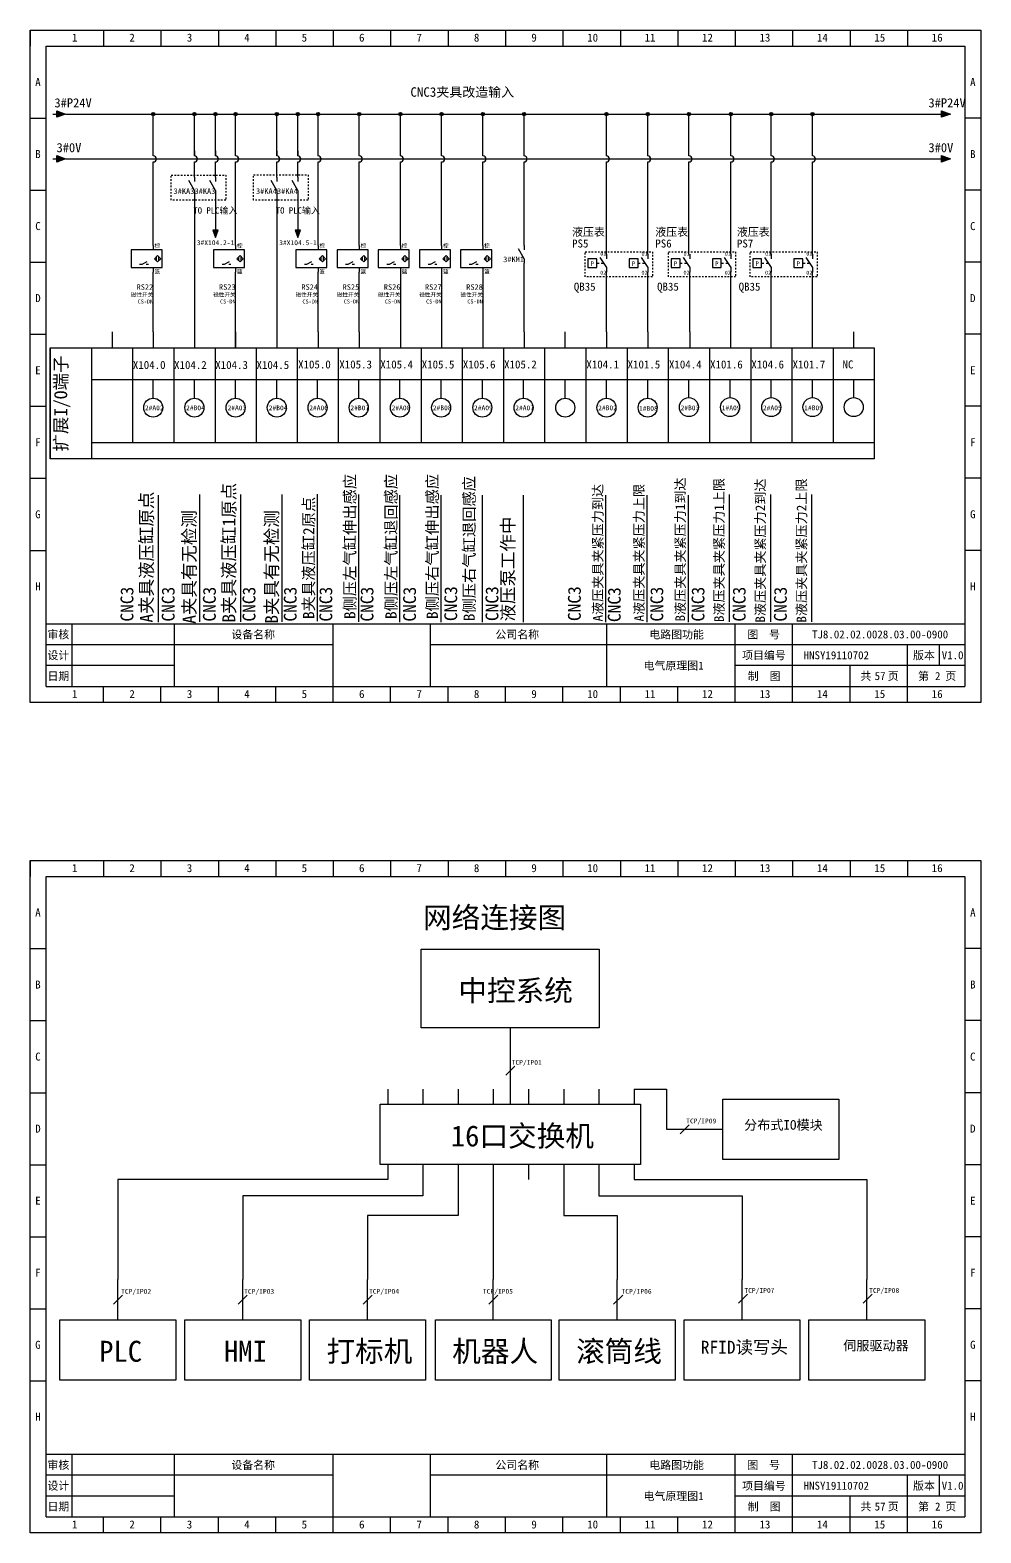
# Model space of a CAD drawing. Header units: millimetres. Extents: x 914 to 910632, y -176 to 682692.
# Drawn here: x 1900.1 to 2197.1, y 1770.9 to 2240.2 of the extents above; entities that cross this region are included whole.
import ezdxf
from ezdxf.enums import TextEntityAlignment as Align

# ---------------------------------------------------------------- set-up
doc = ezdxf.new("R2010")
doc.units = ezdxf.units.MM
doc.linetypes.add('EPL_DASH', pattern=[1, 0.5, -0.5])
doc.layers.add('EPLAN300', color=5, linetype='Continuous', lineweight=25)
doc.layers.add('EPLAN311', color=1, linetype='Continuous', lineweight=25)
doc.styles.get("Standard").update_dxf_attribs({"font": 'arial.ttf'})
doc.styles.add('宋体', font='')
doc.styles.get('宋体').set_extended_font_data('宋体')

# ---------------------------------------------------------------- blocks, each defined once
blk = doc.blocks.new('磁性接近开关2线常开')
at = {"layer": 'EPLAN300', "color": 5, "linetype": 'Continuous', "lineweight": 25, "ltscale": 4}
for p, q in [((0, 8.4), (0, 7)), ((1.03, 3.58), (1.03, 4.82)), ((1.77, 3.58), (1.77, 4.82)), ((-2.01, 3.24), (-3.59, 2.36)), ((0, 1.4), (0, 0))]:
    blk.add_line(p, q, dxfattribs=at)
at = {"layer": 'EPLAN300', "color": 5, "linetype": 'Continuous', "lineweight": 25}
for p, q in [((-3.59, 2.36), (-4.29, 2.36)), ((-1.49, 2.36), (-2.19, 2.36))]:
    blk.add_line(p, q, dxfattribs=at)
at = {"layer": 'EPLAN300', "color": 5, "linetype": 'Continuous', "lineweight": 25, "ltscale": 4}
for points in [[(2.8, 7), (-7, 7), (-7, 1.4), (2.8, 1.4)], [(1.4, 5.19), (0.41, 4.2), (1.4, 3.21), (2.39, 4.2)]]:
    blk.add_lwpolyline(points, close=True, dxfattribs=at)
at = {"color": 0, "style": '宋体'}
for tag, p in [('01', (0.42, 7.67)), ('02', (0.42, -0.54))]:
    blk.add_attdef(tag, p, '', height=1.26, dxfattribs=at)
at = {"color": 5, "style": '宋体'}
blk.add_attdef('03', text='', height=1.75, dxfattribs=at).set_placement((0, -5.6), align=Align.RIGHT)
at = {"color": 0, "style": '宋体'}
for tag, p in [('04', (0, -7.76)), ('05', (0, -9.92))]:
    blk.add_attdef(tag, text='', height=1.26, dxfattribs=at).set_placement(p, align=Align.RIGHT)
blk = doc.blocks.new('EPLSYM_LibrarySPECIAL_Symbol8_Variant0_Placement1')
at = {"linetype": 'Continuous', "lineweight": 25, "ltscale": 4}
blk.add_hatch(color=1, dxfattribs=at).paths.add_polyline_path([(-0.75, 1), (2, 0), (-0.75, -1)], flags=0)
at = {"color": 1, "linetype": 'Continuous', "lineweight": 25, "ltscale": 4}
blk.add_line((-2, 0), (-0.75, 0), dxfattribs=at)
blk.add_lwpolyline([(-0.75, 1), (2, 0), (-0.75, -1)], close=True, dxfattribs=at)
at = {"color": 5}
blk.add_attdef('70_20010', text='', height=2.85, dxfattribs=at).set_placement((3, 0), align=Align.MIDDLE_LEFT)
at = {"color": 73}
for tag, p in [('70_24350', (33.76, 0)), ('70_24300', (72.31, 0))]:
    blk.add_attdef(tag, text='', height=2.06, dxfattribs=at).set_placement(p, align=Align.MIDDLE_LEFT)
blk = doc.blocks.new('箭头下')
at = {"layer": 'EPLAN311', "linetype": 'Continuous', "lineweight": 25, "ltscale": 4}
blk.add_hatch(color=1, dxfattribs=at).paths.add_polyline_path([(-0.7, -0.875), (0, -2.8), (0.7, -0.875)], flags=0)
at = {"layer": 'EPLAN311', "color": 1, "linetype": 'Continuous', "lineweight": 25, "ltscale": 4}
blk.add_line((0, 0), (0, -0.875), dxfattribs=at)
blk.add_lwpolyline([(-0.7, -0.875), (0, -2.8), (0.7, -0.875)], close=True, dxfattribs=at)
at = {"color": 5}
blk.add_attdef('70_20010', text='', height=1.7535, dxfattribs=at).set_placement((0, -3.8507), align=Align.TOP_CENTER)
blk = doc.blocks.new('*U388')
blk.add_line((-2.5, 0), (2.5, 0))
blk = doc.blocks.new('*U389')
at = {"color": 0, "linetype": 'ByBlock', "lineweight": -2, "transparency": 16777216}
for p in [(0, 0), (0, -22.5), (0, -45), (0, -67.5), (0, -90), (0, -112.5), (0, -135)]:
    blk.add_blockref('*U388', p, dxfattribs=at)
blk = doc.blocks.new('*U390')
blk.add_line((-2.5, 0), (2.5, 0))
blk = doc.blocks.new('*U391')
at = {"color": 0, "linetype": 'ByBlock', "lineweight": -2, "transparency": 16777216}
for p in [(0, 0), (0, -22.5), (0, -45), (0, -67.5), (0, -90), (0, -112.5), (0, -135)]:
    blk.add_blockref('*U390', p, dxfattribs=at)
blk = doc.blocks.new('制图图框')
for p, q in [((-2700.08, 789.32), (-2403.08, 789.32)), ((-2700.08, 579.32), (-2700.08, 789.32)), ((-2700.08, 789.32), (-2700.08, 784.32)), ((-2700.08, 789.32), (-2695.08, 789.32)), ((-2677.15, 789.32), (-2677.15, 784.32)), ((-2659.21, 789.32), (-2659.21, 784.32)), ((-2641.27, 789.32), (-2641.27, 784.32)), ((-2623.33, 789.32), (-2623.33, 784.32)), ((-2605.4, 789.32), (-2605.4, 784.32)), ((-2587.46, 789.32), (-2587.46, 784.32)), ((-2569.52, 789.32), (-2569.52, 784.32)), ((-2551.58, 789.32), (-2551.58, 784.32)), ((-2533.65, 789.32), (-2533.65, 784.32)), ((-2515.71, 789.32), (-2515.71, 784.32)), ((-2497.77, 789.32), (-2497.77, 784.32)), ((-2479.83, 789.32), (-2479.83, 784.32)), ((-2461.9, 789.32), (-2461.9, 784.32)), ((-2443.96, 789.32), (-2443.96, 784.32)), ((-2426.02, 789.32), (-2426.02, 784.32)), ((-2403.08, 789.32), (-2403.08, 579.32)), ((-2403.08, 789.32), (-2403.08, 784.32)), ((-2695.08, 784.32), (-2408.08, 784.32)), ((-2695.08, 584.32), (-2695.08, 784.32)), ((-2408.08, 784.32), (-2408.08, 584.32)), ((-2408.08, 603.82), (-2695.08, 603.82)), ((-2687.08, 603.82), (-2687.08, 584.32)), ((-2655.08, 603.82), (-2655.08, 584.32)), ((-2655.08, 603.82), (-2655.08, 584.32)), ((-2605.4, 579.32), (-2605.4, 603.82)), ((-2575.08, 603.82), (-2575.08, 584.32)), ((-2575.08, 603.82), (-2575.08, 584.32)), ((-2575.08, 603.82), (-2575.08, 584.32)), ((-2520.08, 603.82), (-2520.08, 584.32)), ((-2479.83, 579.32), (-2479.83, 603.82)), ((-2461.9, 579.32), (-2461.9, 603.82)), ((-2655.08, 597.32), (-2695.08, 597.32)), ((-2605.4, 597.32), (-2655.08, 597.32)), ((-2408.08, 597.32), (-2575.08, 597.32)), ((-2426.02, 579.32), (-2426.02, 597.32)), ((-2416.18, 597.32), (-2416.18, 590.82)), ((-2655.08, 590.82), (-2695.08, 590.82)), ((-2408.08, 590.82), (-2479.83, 590.82)), ((-2443.96, 579.32), (-2443.96, 590.82)), ((-2695.08, 584.32), (-2408.08, 584.32)), ((-2677.15, 579.32), (-2677.15, 584.32)), ((-2659.21, 579.32), (-2659.21, 584.32)), ((-2641.27, 579.32), (-2641.27, 584.32)), ((-2623.33, 579.32), (-2623.33, 584.32)), ((-2587.46, 579.32), (-2587.46, 584.32)), ((-2569.52, 579.32), (-2569.52, 584.32)), ((-2551.58, 579.32), (-2551.58, 584.32)), ((-2533.65, 579.32), (-2533.65, 584.32)), ((-2515.71, 579.32), (-2515.71, 584.32)), ((-2497.77, 579.32), (-2497.77, 584.32)), ((-2403.08, 579.32), (-2700.08, 579.32))]:
    blk.add_line(p, q)
blk.add_blockref('*U389', (-2697.58, 761.82))
at = {"xscale": -1}
blk.add_blockref('*U391', (-2405.58, 761.82), dxfattribs=at)
at = {"style": '宋体'}
for s, p in [('1', (-2687.01, 785.71)), ('2', (-2669.07, 785.71)), ('3', (-2651.13, 785.71)), ('4', (-2633.2, 785.71)), ('5', (-2615.26, 785.71)), ('6', (-2597.32, 785.71)), ('7', (-2579.38, 785.71)), ('8', (-2561.45, 785.71)), ('9', (-2543.51, 785.71)), ('10', (-2526.07, 785.71)), ('11', (-2508.13, 785.71)), ('12', (-2490.2, 785.71)), ('13', (-2472.26, 785.71)), ('14', (-2454.32, 785.71)), ('15', (-2436.38, 785.71)), ('16', (-2418.45, 785.71)), ('A', (-2698.47, 771.84)), ('A', (-2406.47, 771.84)), ('B', (-2698.47, 749.34)), ('B', (-2406.47, 749.34)), ('C', (-2698.47, 726.84)), ('C', (-2406.47, 726.84)), ('D', (-2698.47, 704.34)), ('D', (-2406.47, 704.34)), ('E', (-2698.47, 681.84)), ('E', (-2406.47, 681.84)), ('F', (-2698.47, 659.34)), ('F', (-2406.47, 659.34)), ('G', (-2698.47, 636.84)), ('G', (-2406.47, 636.84)), ('H', (-2698.47, 614.34)), ('H', (-2406.47, 614.34)), ('审核', (-2694.65, 599.29)), ('设备名称', (-2637.2, 599.28)), ('公司名称', (-2554.73, 599.29)), ('电路图功能', (-2506.66, 599.29)), ('图  号', (-2476.05, 599.3)), ('设计', (-2694.66, 592.79)), ('项目编号', (-2477.68, 592.79)), ('版本', (-2424.3, 592.79)), ('日期', (-2694.66, 586.29)), ('制  图', (-2475.91, 586.28)), ('共   页', (-2440.72, 586.31)), ('第   页', (-2422.72, 586.3)), ('1', (-2687.01, 580.71)), ('2', (-2669.07, 580.71)), ('3', (-2651.13, 580.71)), ('4', (-2633.2, 580.71)), ('5', (-2615.26, 580.71)), ('6', (-2597.32, 580.71)), ('7', (-2579.38, 580.71)), ('8', (-2561.45, 580.71)), ('9', (-2543.51, 580.71)), ('10', (-2526.07, 580.71)), ('11', (-2508.13, 580.71)), ('12', (-2490.2, 580.71)), ('13', (-2472.26, 580.71)), ('14', (-2454.32, 580.71)), ('15', (-2436.38, 580.71)), ('16', (-2418.45, 580.71))]:
    blk.add_text(s, height=2.5, dxfattribs=at).set_placement(p)

msp = doc.modelspace()

# ---------------------------------------------------------------- hatches: boundary and pattern name
at = {"layer": 'EPLAN311', "ltscale": 4}
h = msp.add_hatch(color=1, dxfattribs=at)
edge = h.paths.add_edge_path()
edge.add_arc((1938.575, 2214.021), 0.52, 0, 360)
h = msp.add_hatch(color=1, dxfattribs=at)
edge = h.paths.add_edge_path()
edge.add_arc((1951.445, 2214.024), 0.52, 0, 360)
h = msp.add_hatch(color=1, dxfattribs=at)
edge = h.paths.add_edge_path()
edge.add_arc((1957.997, 2214.023), 0.52, 0, 360)
h = msp.add_hatch(color=1, dxfattribs=at)
edge = h.paths.add_edge_path()
edge.add_arc((1964.315, 2214.024), 0.52, 0, 360)
h = msp.add_hatch(color=1, dxfattribs=at)
edge = h.paths.add_edge_path()
edge.add_arc((1977.185, 2214.028), 0.52, 0, 360)
h = msp.add_hatch(color=1, dxfattribs=at)
edge = h.paths.add_edge_path()
edge.add_arc((1983.737, 2214.026), 0.52, 0, 360)
h = msp.add_hatch(color=1, dxfattribs=at)
edge = h.paths.add_edge_path()
edge.add_arc((1990.055, 2214.021), 0.52, 0, 360)
h = msp.add_hatch(color=1, dxfattribs=at)
edge = h.paths.add_edge_path()
edge.add_arc((2002.925, 2214.024), 0.52, 0, 360)
h = msp.add_hatch(color=1, dxfattribs=at)
edge = h.paths.add_edge_path()
edge.add_arc((2015.795, 2214.024), 0.52, 0, 360)
h = msp.add_hatch(color=1, dxfattribs=at)
edge = h.paths.add_edge_path()
edge.add_arc((2028.665, 2214.024), 0.52, 0, 360)
h = msp.add_hatch(color=1, dxfattribs=at)
edge = h.paths.add_edge_path()
edge.add_arc((2041.535, 2214.024), 0.52, 0, 360)
h = msp.add_hatch(color=1, dxfattribs=at)
edge = h.paths.add_edge_path()
edge.add_arc((2054.403, 2214.027), 0.52, 0, 360)
h = msp.add_hatch(color=1, dxfattribs=at)
edge = h.paths.add_edge_path()
edge.add_arc((2080.145, 2214.021), 0.52, 0, 360)
h = msp.add_hatch(color=1, dxfattribs=at)
edge = h.paths.add_edge_path()
edge.add_arc((2093.015, 2214.021), 0.52, 0, 360)
h = msp.add_hatch(color=1, dxfattribs=at)
edge = h.paths.add_edge_path()
edge.add_arc((2105.885, 2214.021), 0.52, 0, 360)
h = msp.add_hatch(color=1, dxfattribs=at)
edge = h.paths.add_edge_path()
edge.add_arc((2119.013, 2214.021), 0.52, 0, 360)
h = msp.add_hatch(color=1, dxfattribs=at)
edge = h.paths.add_edge_path()
edge.add_arc((2131.625, 2214.021), 0.52, 0, 360)
h = msp.add_hatch(color=1, dxfattribs=at)
edge = h.paths.add_edge_path()
edge.add_arc((2144.495, 2214.021), 0.52, 0, 360)

# ---------------------------------------------------------------- linework, layer by layer
at = {"color": 0}
for p, q in [((1911.187, 2214.028), (2183.567, 2214.021)), ((1938.575, 2200.973), (1938.575, 2214.023)), ((1951.445, 2200.976), (1951.445, 2214.025)), ((1957.997, 2200.974), (1957.997, 2214.024)), ((1964.315, 2200.976), (1964.315, 2214.026)), ((1977.185, 2200.979), (1977.185, 2214.029)), ((1983.737, 2200.978), (1983.737, 2214.027)), ((1990.055, 2200.973), (1990.055, 2214.022)), ((2002.925, 2200.976), (2002.925, 2214.026)), ((2015.795, 2200.976), (2015.795, 2214.025)), ((2028.665, 2200.977), (2028.665, 2214.025)), ((2041.535, 2200.976), (2041.535, 2214.025)), ((2054.402, 2200.979), (2054.402, 2214.028)), ((2080.145, 2200.973), (2080.145, 2214.022)), ((2093.015, 2200.973), (2093.015, 2214.022)), ((2105.885, 2200.973), (2105.885, 2214.022)), ((2119.012, 2200.973), (2119.012, 2214.022)), ((2131.625, 2200.973), (2131.625, 2214.022)), ((2144.495, 2200.973), (2144.495, 2214.022)), ((1911.205, 2200.021), (2183.567, 2200.021)), ((1938.575, 2172.985), (1938.575, 2199.063)), ((1964.315, 2172.988), (1964.315, 2199.066)), ((1990.055, 2172.985), (1990.055, 2199.063)), ((2002.925, 2172.988), (2002.925, 2199.066)), ((2015.795, 2172.988), (2015.795, 2199.066)), ((2028.665, 2172.988), (2028.665, 2199.067)), ((2041.535, 2172.988), (2041.535, 2199.066)), ((2054.402, 2172.991), (2054.402, 2199.069)), ((2080.145, 2170.212), (2080.145, 2199.063)), ((2093.015, 2170.212), (2093.015, 2199.063)), ((2105.885, 2170.212), (2105.885, 2199.063)), ((2119.013, 2170.212), (2119.012, 2199.063)), ((2131.625, 2170.212), (2131.625, 2199.063)), ((2144.495, 2170.212), (2144.495, 2199.063)), ((1938.575, 2145.949), (1938.575, 2164.669)), ((1964.315, 2145.952), (1964.315, 2164.672)), ((1990.055, 2145.949), (1990.055, 2164.669)), ((2002.925, 2145.952), (2002.925, 2164.672)), ((2080.145, 2145.949), (2080.145, 2164.669)), ((2093.015, 2145.949), (2093.015, 2164.669)), ((2106.136, 2145.949), (2106.136, 2164.669)), ((2119.006, 2145.949), (2119.006, 2164.669)), ((2131.625, 2145.949), (2131.625, 2164.669)), ((2144.495, 2145.949), (2144.495, 2164.669))]:
    msp.add_line(p, q, dxfattribs=at)
for p, q in [((1951.445, 2202.535), (1951.445, 2200.963)), ((1957.997, 2202.533), (1957.997, 2200.961)), ((1977.185, 2202.538), (1977.185, 2200.966)), ((1983.737, 2202.537), (1983.737, 2200.964)), ((1951.445, 2197.481), (1951.445, 2199.053)), ((1951.445, 2194.294), (1951.445, 2197.481)), ((1957.997, 2197.479), (1957.997, 2199.051)), ((1957.997, 2194.292), (1957.997, 2197.479)), ((1977.185, 2197.484), (1977.185, 2199.056)), ((1977.185, 2194.297), (1977.185, 2197.484)), ((1983.737, 2197.482), (1983.737, 2199.054)), ((1983.737, 2194.296), (1983.737, 2197.482)), ((1951.448, 2188.752), (1951.445, 2145.949)), ((1977.188, 2188.748), (1977.185, 2145.946)), ((2015.795, 2164.672), (2015.795, 2145.949)), ((2028.665, 2164.672), (2028.665, 2145.949)), ((2041.535, 2164.672), (2041.535, 2145.949)), ((2054.405, 2145.949), (2054.405, 2167.444)), ((1925.705, 2145.949), (1925.705, 2140.999)), ((1938.575, 2145.949), (1938.575, 2140.999)), ((1951.445, 2145.949), (1951.445, 2140.999)), ((1964.315, 2145.952), (1964.315, 2141.002)), ((1964.315, 2141.002), (1964.315, 2145.952)), ((1977.185, 2145.949), (1977.185, 2140.999)), ((1990.055, 2145.949), (1990.055, 2140.999)), ((2002.925, 2145.949), (2002.925, 2140.999)), ((2015.795, 2145.949), (2015.795, 2140.999)), ((2028.665, 2145.949), (2028.665, 2140.999)), ((2041.535, 2145.949), (2041.535, 2140.999)), ((2054.405, 2145.949), (2054.405, 2140.999)), ((2067.275, 2140.999), (2067.275, 2145.949)), ((2080.145, 2145.949), (2080.145, 2140.999)), ((2080.145, 2145.949), (2080.145, 2140.999)), ((2093.015, 2145.949), (2093.015, 2140.999)), ((2106.136, 2145.949), (2106.136, 2140.999)), ((2119.013, 2140.999), (2119.013, 2145.949)), ((2131.625, 2140.999), (2131.625, 2145.949)), ((2144.495, 2140.999), (2144.495, 2145.949)), ((2157.365, 2140.999), (2157.365, 2145.949)), ((1906.4, 2140.999), (2163.8, 2140.999)), ((1906.4, 2106.349), (1906.4, 2140.999)), ((1906.4, 2140.999), (1906.4, 2106.349)), ((1919.27, 2140.999), (1919.27, 2106.349)), ((1932.14, 2140.999), (1932.14, 2111.299)), ((1945.01, 2140.999), (1945.01, 2111.299)), ((1957.88, 2140.999), (1957.88, 2111.299)), ((1970.75, 2140.999), (1970.75, 2111.299)), ((1983.62, 2111.299), (1983.62, 2140.999)), ((1996.49, 2111.299), (1996.49, 2140.999)), ((2009.36, 2140.999), (2009.36, 2111.299)), ((2022.23, 2140.999), (2022.23, 2111.299)), ((2035.1, 2140.999), (2035.1, 2111.299)), ((2047.97, 2140.999), (2047.97, 2111.277)), ((2060.84, 2140.999), (2060.84, 2111.299)), ((2073.71, 2140.999), (2073.71, 2111.299)), ((2086.58, 2140.999), (2086.58, 2111.299)), ((2099.45, 2140.999), (2099.45, 2111.299)), ((2112.32, 2140.999), (2112.32, 2111.299)), ((2125.19, 2140.999), (2125.19, 2111.299)), ((2138.06, 2140.999), (2138.06, 2111.299)), ((2150.93, 2140.999), (2150.93, 2111.299)), ((2163.8, 2140.999), (2163.8, 2106.349)), ((1919.27, 2131.099), (2163.8, 2131.099)), ((1938.575, 2125.289), (1938.575, 2131.099)), ((1951.445, 2125.289), (1951.445, 2131.099)), ((1964.315, 2125.289), (1964.315, 2131.099)), ((1977.185, 2125.289), (1977.185, 2131.099)), ((2093.015, 2125.289), (2093.015, 2131.099)), ((2105.885, 2125.449), (2105.885, 2131.099)), ((2118.755, 2125.449), (2118.755, 2131.099)), ((2131.625, 2125.449), (2131.625, 2131.099)), ((2144.495, 2125.449), (2144.495, 2131.099)), ((2157.365, 2125.449), (2157.365, 2131.099)), ((1989.899, 2125.289), (1989.899, 2130.94)), ((2002.769, 2125.289), (2002.769, 2130.94)), ((2015.639, 2125.289), (2015.639, 2130.94)), ((2028.509, 2125.289), (2028.509, 2130.94)), ((2041.379, 2125.289), (2041.379, 2130.94)), ((2054.249, 2125.289), (2054.249, 2130.94)), ((2067.275, 2125.289), (2067.275, 2130.94)), ((2080.145, 2125.289), (2080.145, 2130.94)), ((2163.8, 2111.299), (1919.27, 2111.299)), ((2163.8, 2106.349), (1906.4, 2106.349)), ((1940.244, 2055.292), (1940.244, 2094.992)), ((1953.114, 2055.452), (1953.114, 2095.151)), ((1965.984, 2055.452), (1965.984, 2095.151)), ((1978.854, 2055.452), (1978.854, 2095.151)), ((1989.899, 2055.611), (1989.899, 2095.311)), ((2002.769, 2055.452), (2002.769, 2095.151)), ((2015.639, 2055.292), (2015.639, 2094.992)), ((2028.509, 2055.292), (2028.509, 2094.992)), ((2041.379, 2055.292), (2041.379, 2094.992)), ((2054.249, 2055.292), (2054.249, 2094.992)), ((2079.989, 2055.292), (2079.989, 2094.992)), ((2092.859, 2055.292), (2092.859, 2094.992)), ((2105.729, 2055.292), (2105.729, 2094.992)), ((2118.599, 2055.452), (2118.599, 2095.151)), ((2131.469, 2055.452), (2131.469, 2095.151)), ((2144.339, 2055.452), (2144.339, 2095.151)), ((2098.905, 1896.965), (2116.506, 1896.965)), ((2011.809, 1881.294), (1927.562, 1881.294)), ((1927.562, 1881.294), (1927.562, 1850.025)), ((2033.809, 1881.294), (2033.809, 1869.989)), ((2044.809, 1881.294), (2044.809, 1850.025)), ((2066.809, 1881.294), (2066.809, 1869.989)), ((2088.809, 1881.294), (2161.477, 1881.294)), ((2161.477, 1881.294), (2161.477, 1850.025)), ((2022.809, 1876.193), (1966.548, 1876.193)), ((1966.548, 1876.193), (1966.548, 1850.025)), ((2077.809, 1876.193), (2122.491, 1876.193)), ((2122.491, 1876.193), (2122.491, 1850.025)), ((2033.809, 1869.989), (2005.534, 1869.989)), ((2005.534, 1869.989), (2005.534, 1850.025)), ((2066.809, 1869.989), (2083.505, 1869.989)), ((2083.505, 1869.989), (2083.505, 1850.025)), ((1926.148, 1842.33), (1928.976, 1845.159)), ((1965.134, 1842.33), (1967.962, 1845.159)), ((2004.119, 1842.33), (2006.948, 1845.159)), ((2043.395, 1842.33), (2046.223, 1845.159)), ((2082.38, 1842.33), (2085.209, 1845.159)), ((2121.366, 1842.62), (2124.195, 1845.448)), ((2160.352, 1842.62), (2163.181, 1845.448))]:
    msp.add_line(p, q)
at = {"color": 5, "linetype": 'Continuous', "ltscale": 4}
for p, q in [((1951.448, 2190.138), (1949.715, 2193.256)), ((1951.448, 2190.138), (1949.715, 2193.256)), ((1958, 2190.136), (1956.267, 2193.254)), ((1958, 2190.136), (1956.267, 2193.254)), ((1977.188, 2190.141), (1975.455, 2193.259)), ((1977.188, 2190.141), (1975.455, 2193.259)), ((1983.74, 2190.139), (1982.007, 2193.258)), ((1983.74, 2190.139), (1982.007, 2193.258)), ((2054.405, 2168.83), (2052.672, 2171.948)), ((2054.405, 2168.83), (2052.672, 2171.948))]:
    msp.add_line(p, q, dxfattribs=at)
at = {"color": 5, "linetype": 'Continuous'}
for p, q in [((1951.445, 2194.294), (1951.445, 2192.908)), ((1951.445, 2194.294), (1951.445, 2192.908)), ((1957.997, 2194.292), (1957.997, 2192.906)), ((1957.997, 2194.292), (1957.997, 2192.906)), ((1977.185, 2194.297), (1977.185, 2192.911)), ((1977.185, 2194.297), (1977.185, 2192.911)), ((1983.737, 2194.296), (1983.737, 2192.91)), ((1983.737, 2194.296), (1983.737, 2192.91)), ((1951.448, 2190.138), (1951.448, 2188.752)), ((1951.448, 2190.138), (1951.448, 2188.752)), ((1958, 2190.136), (1958, 2188.75)), ((1958, 2190.136), (1958, 2188.75)), ((1977.188, 2190.141), (1977.188, 2188.755)), ((1977.188, 2190.141), (1977.188, 2188.755)), ((1983.74, 2190.139), (1983.74, 2188.753)), ((1983.74, 2190.139), (1983.74, 2188.753)), ((2054.402, 2172.987), (2054.402, 2171.601)), ((2054.402, 2172.987), (2054.402, 2171.601)), ((2054.405, 2168.83), (2054.405, 2167.444)), ((2054.405, 2168.83), (2054.405, 2167.444))]:
    msp.add_line(p, q, dxfattribs=at)
at = {"linetype": 'ByBlock'}
for p, q in [((1958, 2188.75), (1958, 2178.838)), ((1983.74, 2188.753), (1983.74, 2178.841)), ((2050.113, 1928.677), (2050.113, 1904.794)), ((2048.698, 1913.852), (2051.527, 1916.68)), ((2011.809, 1909.473), (2011.809, 1904.794)), ((2022.809, 1909.473), (2022.809, 1904.794)), ((2033.809, 1909.473), (2033.809, 1904.794)), ((2044.809, 1909.473), (2044.809, 1904.794)), ((2055.809, 1909.473), (2055.809, 1904.794)), ((2066.809, 1909.473), (2066.809, 1904.794)), ((2077.809, 1909.473), (2077.809, 1904.794)), ((2088.809, 1909.473), (2098.905, 1909.473)), ((2088.809, 1909.473), (2088.809, 1904.794)), ((2098.905, 1909.473), (2098.905, 1896.965)), ((2103.199, 1895.551), (2106.027, 1898.38)), ((2011.809, 1885.973), (2011.809, 1881.294)), ((2022.809, 1885.973), (2022.809, 1881.294)), ((2033.809, 1885.973), (2033.809, 1881.294)), ((2044.809, 1885.973), (2044.809, 1881.294)), ((2055.809, 1885.973), (2055.809, 1881.294)), ((2066.809, 1885.973), (2066.809, 1881.294)), ((2077.809, 1885.973), (2077.809, 1881.294)), ((2088.809, 1885.973), (2088.809, 1881.294)), ((2022.809, 1881.294), (2022.809, 1876.193)), ((2077.809, 1881.294), (2077.809, 1876.193)), ((1927.562, 1837.464), (1927.562, 1850.025)), ((1966.548, 1837.464), (1966.548, 1850.025)), ((2005.534, 1837.464), (2005.534, 1850.025)), ((2044.809, 1837.464), (2044.809, 1850.025)), ((2083.505, 1837.464), (2083.505, 1850.025)), ((2122.491, 1837.464), (2122.491, 1850.025)), ((2161.477, 1837.464), (2161.477, 1850.025))]:
    msp.add_line(p, q, dxfattribs=at)
at = {"color": 5, "linetype": 'Continuous', "lineweight": 25, "ltscale": 4}
for p, q in [((2078.066, 2169.172), (2080.145, 2166.054)), ((2090.936, 2169.172), (2093.015, 2166.054)), ((2104.064, 2169.172), (2106.143, 2166.053)), ((2116.934, 2169.172), (2119.013, 2166.054)), ((2129.546, 2169.172), (2131.625, 2166.053)), ((2142.416, 2169.172), (2144.495, 2166.054)), ((2077.13, 2167.44), (2077.823, 2167.44)), ((2078.516, 2167.44), (2079.209, 2167.44)), ((2078.58, 2167.44), (2079.273, 2167.44)), ((2090, 2167.44), (2090.693, 2167.44)), ((2091.386, 2167.44), (2092.079, 2167.44)), ((2091.45, 2167.44), (2092.143, 2167.44)), ((2103.128, 2167.439), (2103.821, 2167.439)), ((2104.514, 2167.439), (2105.207, 2167.439)), ((2104.578, 2167.439), (2105.271, 2167.439)), ((2115.998, 2167.44), (2116.691, 2167.44)), ((2117.384, 2167.44), (2118.077, 2167.44)), ((2117.448, 2167.44), (2118.141, 2167.44)), ((2128.61, 2167.439), (2129.303, 2167.439)), ((2129.996, 2167.439), (2130.689, 2167.439)), ((2130.06, 2167.439), (2130.753, 2167.439)), ((2141.48, 2167.44), (2142.173, 2167.44)), ((2142.866, 2167.44), (2143.559, 2167.44)), ((2142.93, 2167.44), (2143.623, 2167.44))]:
    msp.add_line(p, q, dxfattribs=at)
at = {"color": 5, "linetype": 'Continuous', "lineweight": 25}
for p, q in [((2080.145, 2170.212), (2080.145, 2168.826)), ((2093.015, 2170.212), (2093.015, 2168.826)), ((2106.143, 2170.211), (2106.143, 2168.825)), ((2119.013, 2170.212), (2119.013, 2168.826)), ((2131.625, 2170.211), (2131.625, 2168.825)), ((2144.495, 2170.212), (2144.495, 2168.826)), ((2080.145, 2166.055), (2080.145, 2164.669)), ((2093.015, 2166.055), (2093.015, 2164.669)), ((2106.143, 2166.055), (2106.143, 2164.669)), ((2119.013, 2166.055), (2119.013, 2164.669)), ((2131.625, 2166.055), (2131.625, 2164.669)), ((2144.495, 2166.055), (2144.495, 2164.669))]:
    msp.add_line(p, q, dxfattribs=at)
at = {"linetype": 'EPL_DASH'}
for points in [[(1944.194, 2194.981), (1961.236, 2194.981), (1961.236, 2187.165), (1944.194, 2187.165)], [(1969.934, 2194.984), (1986.976, 2194.984), (1986.976, 2187.168), (1969.934, 2187.168)], [(2073.521, 2170.998), (2094.501, 2170.998), (2094.501, 2163.183), (2073.521, 2163.183)], [(2099.519, 2170.998), (2120.498, 2170.998), (2120.498, 2163.183), (2099.519, 2163.183)], [(2125.001, 2170.998), (2145.981, 2170.998), (2145.981, 2163.183), (2125.001, 2163.183)]]:
    msp.add_lwpolyline(points, close=True, dxfattribs=at)
at = {"color": 5, "linetype": 'Continuous', "lineweight": 25, "ltscale": 4}
for points in [[(2074.358, 2166.054), (2077.13, 2166.054), (2077.13, 2168.826), (2074.358, 2168.826)], [(2087.228, 2166.054), (2090, 2166.054), (2090, 2168.826), (2087.228, 2168.826)], [(2100.356, 2166.053), (2103.128, 2166.053), (2103.128, 2168.825), (2100.356, 2168.825)], [(2113.226, 2166.054), (2115.998, 2166.054), (2115.998, 2168.826), (2113.226, 2168.826)], [(2125.838, 2166.053), (2128.61, 2166.053), (2128.61, 2168.825), (2125.838, 2168.825)], [(2138.708, 2166.054), (2141.48, 2166.054), (2141.48, 2168.826), (2138.708, 2168.826)]]:
    msp.add_lwpolyline(points, close=True, dxfattribs=at)
at = {"linetype": 'ByBlock'}
for points in [[(2022.315, 1953.174), (2077.91, 1953.174), (2077.91, 1928.677), (2022.315, 1928.677)], [(2116.506, 1906.376), (2152.71, 1906.376), (2152.71, 1887.555), (2116.506, 1887.555)], [(2009.488, 1904.794), (2090.737, 1904.794), (2090.737, 1885.973), (2009.488, 1885.973)], [(1909.46, 1837.464), (1945.664, 1837.464), (1945.664, 1818.643), (1909.46, 1818.643)], [(1948.446, 1837.464), (1984.65, 1837.464), (1984.65, 1818.643), (1948.446, 1818.643)], [(1987.431, 1837.464), (2023.636, 1837.464), (2023.636, 1818.643), (1987.431, 1818.643)], [(2026.707, 1837.464), (2062.911, 1837.464), (2062.911, 1818.643), (2026.707, 1818.643)], [(2065.403, 1837.464), (2101.608, 1837.464), (2101.608, 1818.643), (2065.403, 1818.643)], [(2104.389, 1837.464), (2140.593, 1837.464), (2140.593, 1818.643), (2104.389, 1818.643)], [(2143.375, 1837.464), (2179.579, 1837.464), (2179.579, 1818.643), (2143.375, 1818.643)]]:
    msp.add_lwpolyline(points, close=True, dxfattribs=at)
for centre in [(1938.575, 2122.319), (1951.445, 2122.319), (1964.315, 2122.319), (1977.185, 2122.319), (1989.899, 2122.319), (2002.769, 2122.319), (2015.639, 2122.319), (2028.509, 2122.319), (2041.379, 2122.319), (2054.249, 2122.319), (2067.275, 2122.319), (2080.145, 2122.319), (2093.015, 2122.319), (2105.885, 2122.479), (2118.755, 2122.479), (2131.625, 2122.479), (2144.495, 2122.479), (2157.365, 2122.479)]:
    msp.add_circle(centre, 2.97)
for centre in [(1938.575, 2200.018), (1951.445, 2200.008), (1957.997, 2200.006), (1964.315, 2200.021), (1977.185, 2200.011), (1983.737, 2200.009), (1990.055, 2200.018), (2002.925, 2200.021), (2015.795, 2200.021), (2028.665, 2200.022), (2041.535, 2200.021), (2054.402, 2200.024), (2080.145, 2200.018), (2093.015, 2200.018), (2105.885, 2200.018), (2119.012, 2200.018), (2131.625, 2200.018), (2144.495, 2200.018)]:
    msp.add_arc(centre, 0.955, 270, 90)
at = {"layer": 'EPLAN311', "color": 1, "ltscale": 4}
for centre in [(1938.575, 2214.021), (1951.445, 2214.024), (1957.997, 2214.023), (1964.315, 2214.024), (1977.185, 2214.028), (1983.737, 2214.026), (1990.055, 2214.021), (2002.925, 2214.024), (2015.795, 2214.024), (2028.665, 2214.024), (2041.535, 2214.024), (2054.403, 2214.027), (2080.145, 2214.021), (2093.015, 2214.021), (2105.885, 2214.021), (2119.013, 2214.021), (2131.625, 2214.021), (2144.495, 2214.021)]:
    msp.add_circle(centre, 0.52, dxfattribs=at)

# ---------------------------------------------------------------- block references
for p in [(4600.194, 1450.931), (4600.194, 1191.56)]:
    msp.add_blockref('制图图框', p)
at = {"color": 7}
ref = msp.add_blockref('EPLSYM_LibrarySPECIAL_Symbol8_Variant0_Placement1', (1909.205, 2214.021), dxfattribs=at)
ref.add_attrib('70_20010', '3#P24V', dxfattribs={"color": 5, "height": 2.8548, "style": '宋体'}).set_placement((1907.721, 2217.521), align=Align.MIDDLE_LEFT)
ref = msp.add_blockref('EPLSYM_LibrarySPECIAL_Symbol8_Variant0_Placement1', (2185.567, 2214.021), dxfattribs=at)
ref.add_attrib('70_20010', '3#P24V', dxfattribs={"color": 5, "height": 2.8548, "style": '宋体'}).set_placement((2180.711, 2217.521), align=Align.MIDDLE_LEFT)
ref = msp.add_blockref('EPLSYM_LibrarySPECIAL_Symbol8_Variant0_Placement1', (1909.205, 2200.021), dxfattribs=at)
ref.add_attrib('70_20010', '3#0V', dxfattribs={"color": 5, "height": 2.8548, "style": '宋体'}).set_placement((1908.379, 2203.534), align=Align.MIDDLE_LEFT)
ref = msp.add_blockref('EPLSYM_LibrarySPECIAL_Symbol8_Variant0_Placement1', (2185.567, 2200.021), dxfattribs=at)
ref.add_attrib('70_20010', '3#0V', dxfattribs={"color": 5, "height": 2.8548, "style": '宋体'}).set_placement((2180.711, 2203.534), align=Align.MIDDLE_LEFT)
ref = msp.add_blockref('箭头下', (1958, 2178.838), dxfattribs=dict(xscale=1.2, yscale=1.2, zscale=1.2))
ref.add_attrib('70_20010', '3#X104.2-1', dxfattribs={"color": 5, "height": 1.5, "style": '宋体'}).set_placement((1958.055, 2172.634), align=Align.BOTTOM_CENTER)
ref = msp.add_blockref('箭头下', (1983.74, 2178.841), dxfattribs=dict(xscale=1.2, yscale=1.2, zscale=1.2))
ref.add_attrib('70_20010', '3#X104.5-1', dxfattribs={"color": 5, "height": 1.5, "style": '宋体'}).set_placement((1983.795, 2172.637), align=Align.BOTTOM_CENTER)
at = {"xscale": 0.99, "yscale": 0.99, "zscale": 0.99}
for p, values in [((1938.575, 2164.669), {'05': 'CS-DN', '04': '磁性开关', '03': 'RS22', '02': '篮', '01': '棕'}), ((1964.315, 2164.672), {'05': 'CS-DN', '04': '磁性开关', '03': 'RS23', '02': '篮', '01': '棕'}), ((1990.055, 2164.669), {'05': 'CS-DN', '04': '磁性开关', '03': 'RS24', '02': '篮', '01': '棕'}), ((2002.925, 2164.672), {'05': 'CS-DN', '04': '磁性开关', '03': 'RS25', '02': '篮', '01': '棕'}), ((2015.795, 2164.672), {'05': 'CS-DN', '04': '磁性开关', '03': 'RS26', '02': '篮', '01': '棕'}), ((2028.665, 2164.672), {'05': 'CS-DN', '04': '磁性开关', '03': 'RS27', '02': '篮', '01': '棕'}), ((2041.535, 2164.672), {'05': 'CS-DN', '04': '磁性开关', '03': 'RS28', '02': '篮', '01': '棕'})]:
    msp.add_blockref('磁性接近开关2线常开', p, dxfattribs=at).add_auto_attribs(values)

# ---------------------------------------------------------------- texts
at = {"style": '宋体'}
for s, height, p in [('液压表', 2.5, (2069.409, 2175.928)), ('液压表', 2.5, (2095.4, 2175.928)), ('液压表', 2.5, (2120.889, 2175.928)), ('PS5', 2.5, (2069.409, 2172.335)), ('PS6', 2.5, (2095.406, 2172.335)), ('PS7', 2.5, (2120.889, 2172.335)), ('QB35 ', 2.5, (2069.958, 2158.857)), ('QB35 ', 2.5, (2095.95, 2158.857)), ('QB35 ', 2.5, (2121.438, 2158.857)), ('X104.0', 2.5, (1932.224, 2134.405)), ('X104.2', 2.5, (1945.094, 2134.405)), ('X104.3', 2.5, (1957.964, 2134.405)), ('X104.5', 2.5, (1970.834, 2134.405)), ('X105.0', 2.5, (1983.833, 2134.564)), ('X105.3', 2.5, (1996.703, 2134.564)), ('X105.4', 2.5, (2009.515, 2134.564)), ('X105.5', 2.5, (2022.443, 2134.564)), ('X105.6', 2.5, (2035.288, 2134.564)), ('X105.2', 2.5, (2048.175, 2134.564)), ('X104.1', 2.5, (2073.865, 2134.564)), ('X101.5', 2.5, (2086.735, 2134.564)), ('X104.4', 2.5, (2099.663, 2134.564)), ('X101.6', 2.5, (2112.508, 2134.564)), ('X104.6', 2.5, (2125.395, 2134.564)), ('X101.7', 2.5, (2138.265, 2134.564)), ('NC', 2.5, (2153.875, 2134.564)), ('2#A02', 1.5, (1935.971, 2121.509)), ('2#B04', 1.5, (1948.841, 2121.509)), ('2#A03', 1.5, (1961.786, 2121.509)), ('2#B04', 1.5, (1974.656, 2121.51)), ('2#A06', 1.5, (1987.295, 2121.509)), ('2#B07', 1.5, (2000.165, 2121.509)), ('2#A08', 1.5, (2013.035, 2121.509)), ('2#B08', 1.5, (2025.905, 2121.509)), ('2#A09', 1.5, (2038.775, 2121.509)), ('2#A07', 1.5, (2051.645, 2121.509)), ('2#B02', 1.5, (2077.541, 2121.509)), ('1#B08', 1.5, (2090.304, 2121.35)), ('2#B03', 1.5, (2103.281, 2121.509)), ('1#A09', 1.5, (2116.151, 2121.509)), ('2#A05', 1.5, (2129.021, 2121.509)), ('1#B09', 1.5, (2141.891, 2121.509)), ('TCP/IP01', 1.5, (2050.551, 1917.099)), ('TCP/IP09', 1.5, (2105.052, 1898.798)), ('TCP/IP02', 1.5, (1928.558, 1845.577)), ('TCP/IP03', 1.5, (1966.986, 1845.577)), ('TCP/IP04', 1.5, (2005.972, 1845.577)), ('TCP/IP05', 1.5, (2041.553, 1845.577)), ('TCP/IP06', 1.5, (2084.86, 1845.577)), ('TCP/IP07', 1.5, (2123.219, 1845.866)), ('TCP/IP08', 1.5, (2162.205, 1845.866))]:
    msp.add_text(s, height=height, dxfattribs=at).set_placement(p)
at = {"color": 5, "style": '宋体'}
for p in [(2075.744, 2167.301), (2088.614, 2167.301), (2101.742, 2167.301), (2114.612, 2167.301), (2127.224, 2167.301), (2140.094, 2167.301)]:
    msp.add_text('P', height=1.389, dxfattribs=at).set_placement(p, align=Align.MIDDLE_CENTER)
at = {"color": 0, "style": '宋体'}
for s, height, rotation, p in [('B夹具液压缸1原点', 4, 90, (1964.19, 2055.191)), ('B侧压左气缸伸出感应', 3.5, 90, (2001.739, 2056.303)), ('B侧压左气缸退回感应 ', 3.5, 90, (2014.609, 2056.303)), ('B侧压右气缸伸出感应', 3.5, 90, (2027.479, 2056.303)), ('B侧压右气缸退回感应 ', 3.5, 89.99653, (2039.003, 2055.625)), ('A液压夹具夹紧压力到达', 3, 89.99653, (2078.937, 2055.534)), ('A液压夹具夹紧压力上限', 3, 89.99653, (2091.807, 2055.534)), ('B液压夹具夹紧压力1到达', 3, 89.99653, (2104.677, 2055.534)), ('B液压夹具夹紧压力1上限', 3, 90, (2116.805, 2055.351)), ('B液压夹具夹紧压力2到达', 3, 90, (2129.675, 2055.191)), ('B液压夹具夹紧压力2上限', 3, 90, (2142.545, 2055.191)), ('A夹具液压缸原点', 4, 90, (1938.45, 2055.191)), ('B夹具液压缸2原点', 3.5, 90, (1988.869, 2056.303)), ('A夹具有无检测', 4, 89.99653, (1951.8, 2054.831)), ('B夹具有无检测', 4, 89.99653, (1977.54, 2054.831)), ('液压泵工作中', 4, 89.99653, (2051.351, 2055.534)), ('CNC3', 4, 89.99653, (1932.377, 2055.504)), ('CNC3', 4, 89.99653, (1945.247, 2055.504)), ('CNC3', 4, 89.99653, (1958.117, 2055.504)), ('CNC3', 4, 89.99653, (1970.497, 2055.504)), ('CNC3', 4, 89.99653, (1983.367, 2055.504)), ('CNC3', 4, 89.99653, (1994.489, 2055.504)), ('CNC3', 4, 89.99653, (2007.359, 2055.504)), ('CNC3', 4, 89.99653, (2020.642, 2055.504)), ('CNC3', 4, 89.99653, (2033.512, 2055.663)), ('CNC3', 4, 89.99653, (2046.382, 2055.663)), ('CNC3', 4, 89.99653, (2072.122, 2055.663)), ('CNC3', 4, 89.99653, (2084.579, 2055.345)), ('CNC3', 4, 89.99653, (2097.862, 2055.504)), ('CNC3', 4, 89.99653, (2110.732, 2055.504)), ('CNC3', 4, 89.99653, (2123.602, 2055.504)), ('CNC3', 4, 89.99653, (2136.472, 2055.504))]:
    msp.add_text(s, height=height, rotation=rotation, dxfattribs=at).set_placement(p)
at = {"color": 7, "style": '宋体'}
for s, height, p in [('网络连接图', 6.5555, (2067.559, 1966.362)), ('中控系统', 6.5555, (2069.644, 1943.548)), ('分布式IO模块', 3, (2147.684, 1899.801)), ('PLC', 6.5555, (1935.082, 1830.889)), ('HMI', 6.5555, (1974.068, 1830.889)), ('打标机', 6.5555, (2019.519, 1830.889)), ('机器人', 6.5555, (2058.794, 1830.889)), ('滚筒线', 6.5555, (2097.49, 1830.889)), ('RFID读写头', 4, (2136.833, 1830.889)), ('伺服驱动器', 3, (2174.553, 1830.889))]:
    msp.add_text(s, height=height, dxfattribs=at).set_placement(p, align=Align.TOP_RIGHT)
at = {"linetype": 'ByBlock', "style": '宋体'}
msp.add_text('16口交换机', height=6.5555, dxfattribs=at).set_placement((2076.234, 1898.151), align=Align.TOP_RIGHT)
at = {"attachment_point": 5, "style": '宋体'}
for s, width, insert, char_height in [('CNC3夹具改造输入', 65.76813, (2035.111, 2220.727), 2.97), ('TO PLC输入', 22.82006, (1958, 2183.794), 2), ('TO PLC输入', 22.82006, (1983.74, 2183.797), 2)]:
    msp.add_mtext_dynamic_manual_height_columns(s, width=width, gutter_width=12.5, heights=[0], dxfattribs=dict(at, insert=insert, char_height=char_height))
note = msp.add_mtext_dynamic_manual_height_columns('\\P', width=16.44203, gutter_width=26.134, heights=[8.652, 8.696], dxfattribs=dict(insert=(2049.799, 2174.485), char_height=2.97, attachment_point=5, style='宋体'))
at = {"color": 5, "style": '宋体'}
for tag, p in [('3#KA3', (1944.936, 2189.071)), ('3#KA3', (1951.488, 2189.069)), ('3#KA4', (1970.676, 2189.074)), ('3#KA4', (1977.228, 2189.073)), ('3#KM1', (2047.893, 2167.763))]:
    msp.add_attdef(tag, p, '', height=1.736, dxfattribs=at)
at = {"color": 0, "style": '宋体'}
for tag, text, p in [('01', '棕', (2080.165, 2169.756)), ('01', '棕', (2093.035, 2169.756)), ('01', '棕', (2106.163, 2169.756)), ('01', '棕', (2119.033, 2169.756)), ('01', '棕', (2131.645, 2169.756)), ('01', '棕', (2144.515, 2169.756)), ('02', '黑', (2080.145, 2163.861)), ('02', '黑', (2093.015, 2163.861)), ('02', '黑', (2106.143, 2163.861)), ('02', '黑', (2119.013, 2163.861)), ('02', '黑', (2131.625, 2163.861)), ('02', '黑', (2144.495, 2163.861))]:
    msp.add_attdef(tag, text=text, height=1.25, dxfattribs=at).set_placement(p, align=Align.RIGHT)
at = {"style": '宋体'}
msp.add_attdef('扩展I/O端子', text='封页', height=4, rotation=90, dxfattribs=at).set_placement((1909.716, 2123.594), align=Align.MIDDLE_CENTER)
for tag, text, p in [('TJ8.02.02.0028.03.00-0900', 'TJ8.01.01.0181.00.01-0900', (2165.609, 2051.5)), ('电气原理图1', '封页', (2101.109, 2041.75)), ('HNSY19110702', 'HNSY19110702', (2151.938, 2045)), ('V1.0', '1.0', (2188.26, 2045)), ('57', '01', (2165.609, 2038.5)), ('2', '01', (2183.609, 2038.5)), ('TJ8.02.02.0028.03.00-0900', 'TJ8.01.01.0181.00.01-0900', (2165.609, 1792.128)), ('电气原理图1', '封页', (2101.109, 1782.378)), ('HNSY19110702', 'HNSY19110702', (2151.938, 1785.628)), ('V1.0', '1.0', (2188.26, 1785.628)), ('57', '01', (2165.609, 1779.128)), ('2', '01', (2183.609, 1779.128))]:
    msp.add_attdef(tag, text=text, height=2.5, dxfattribs=at).set_placement(p, align=Align.MIDDLE_CENTER)

doc.saveas('drawing.dxf')
